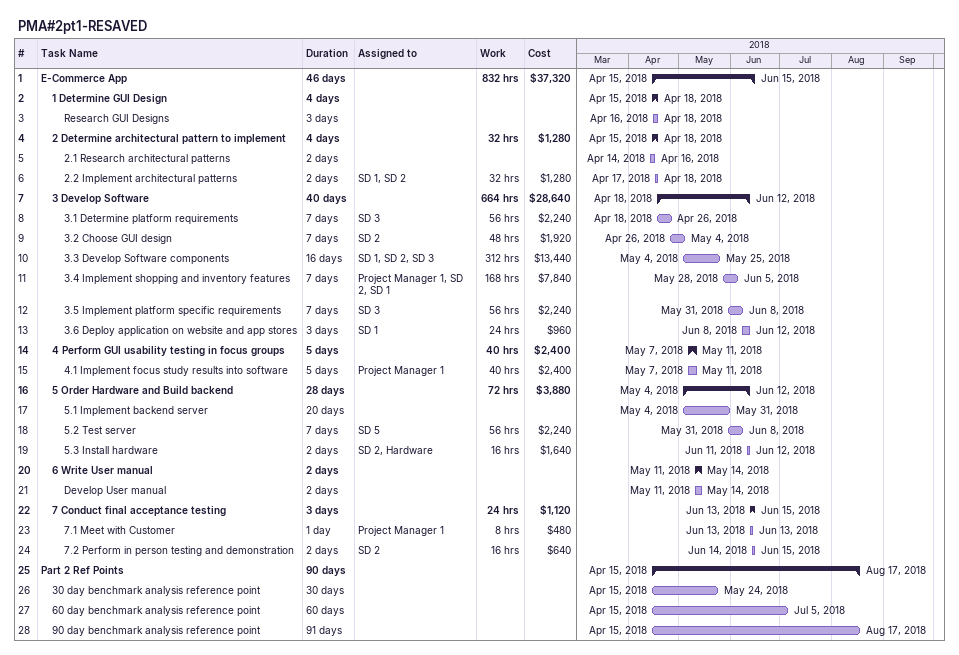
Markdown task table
PMA#2pt1-RESAVED

| ID | Level | Task | Duration | Start | Finish | Resources | Work (h) | Cost ($) |
|---|---|---|---|---|---|---|---|---|
| 1 | 1 | **E-Commerce App** | 46d | 2018-04-15 | 2018-06-15 |  | 832 | 37320 |
| 2 | 2 | **1 Determine GUI Design** | 4d | 2018-04-15 | 2018-04-18 |  |  |  |
| 3 | 3 | Research GUI Designs | 3d | 2018-04-16 | 2018-04-18 |  |  |  |
| 4 | 2 | **2 Determine architectural pattern to implement** | 4d | 2018-04-15 | 2018-04-18 |  | 32 | 1280 |
| 5 | 3 | 2.1 Research architectural patterns | 2d | 2018-04-14 | 2018-04-16 |  |  |  |
| 6 | 3 | 2.2 Implement architectural patterns | 2d | 2018-04-17 | 2018-04-18 | SD 1, SD 2 | 32 | 1280 |
| 7 | 2 | **3 Develop Software** | 40d | 2018-04-18 | 2018-06-12 |  | 664 | 28640 |
| 8 | 3 | 3.1 Determine platform requirements | 7d | 2018-04-18 | 2018-04-26 | SD 3 | 56 | 2240 |
| 9 | 3 | 3.2 Choose GUI design | 7d | 2018-04-26 | 2018-05-04 | SD 2 | 48 | 1920 |
| 10 | 3 | 3.3 Develop Software components | 16d | 2018-05-04 | 2018-05-25 | SD 1, SD 2, SD 3 | 312 | 13440 |
| 11 | 3 | 3.4 Implement shopping and inventory features | 7d | 2018-05-28 | 2018-06-05 | Project Manager 1, SD 2, SD 1 | 168 | 7840 |
| 12 | 3 | 3.5 Implement platform specific requirements | 7d | 2018-05-31 | 2018-06-08 | SD 3 | 56 | 2240 |
| 13 | 3 | 3.6 Deploy application on website and app stores | 3d | 2018-06-08 | 2018-06-12 | SD 1 | 24 | 960 |
| 14 | 2 | **4 Perform GUI usability testing in focus groups** | 5d | 2018-05-07 | 2018-05-11 |  | 40 | 2400 |
| 15 | 3 | 4.1 Implement focus study results into software | 5d | 2018-05-07 | 2018-05-11 | Project Manager 1 | 40 | 2400 |
| 16 | 2 | **5 Order Hardware and Build backend** | 28d | 2018-05-04 | 2018-06-12 |  | 72 | 3880 |
| 17 | 3 | 5.1 Implement backend server | 20d | 2018-05-04 | 2018-05-31 |  |  |  |
| 18 | 3 | 5.2 Test server | 7d | 2018-05-31 | 2018-06-08 | SD 5 | 56 | 2240 |
| 19 | 3 | 5.3 Install hardware | 2d | 2018-06-11 | 2018-06-12 | SD 2, Hardware | 16 | 1640 |
| 20 | 2 | **6 Write User manual** | 2d | 2018-05-11 | 2018-05-14 |  |  |  |
| 21 | 3 | Develop User manual | 2d | 2018-05-11 | 2018-05-14 |  |  |  |
| 22 | 2 | **7 Conduct final acceptance testing** | 3d | 2018-06-13 | 2018-06-15 |  | 24 | 1120 |
| 23 | 3 | 7.1 Meet with Customer | 1d | 2018-06-13 | 2018-06-13 | Project Manager 1 | 8 | 480 |
| 24 | 3 | 7.2 Perform in person testing and demonstration | 2d | 2018-06-14 | 2018-06-15 | SD 2 | 16 | 640 |
| 25 | 1 | **Part 2 Ref Points** | 90d | 2018-04-15 | 2018-08-17 |  |  |  |
| 26 | 2 | 30 day benchmark analysis reference point | 30d | 2018-04-15 | 2018-05-24 |  |  |  |
| 27 | 2 | 60 day benchmark analysis reference point | 60d | 2018-04-15 | 2018-07-05 |  |  |  |
| 28 | 2 | 90 day benchmark analysis reference point | 91d | 2018-04-15 | 2018-08-17 |  |  |  |
